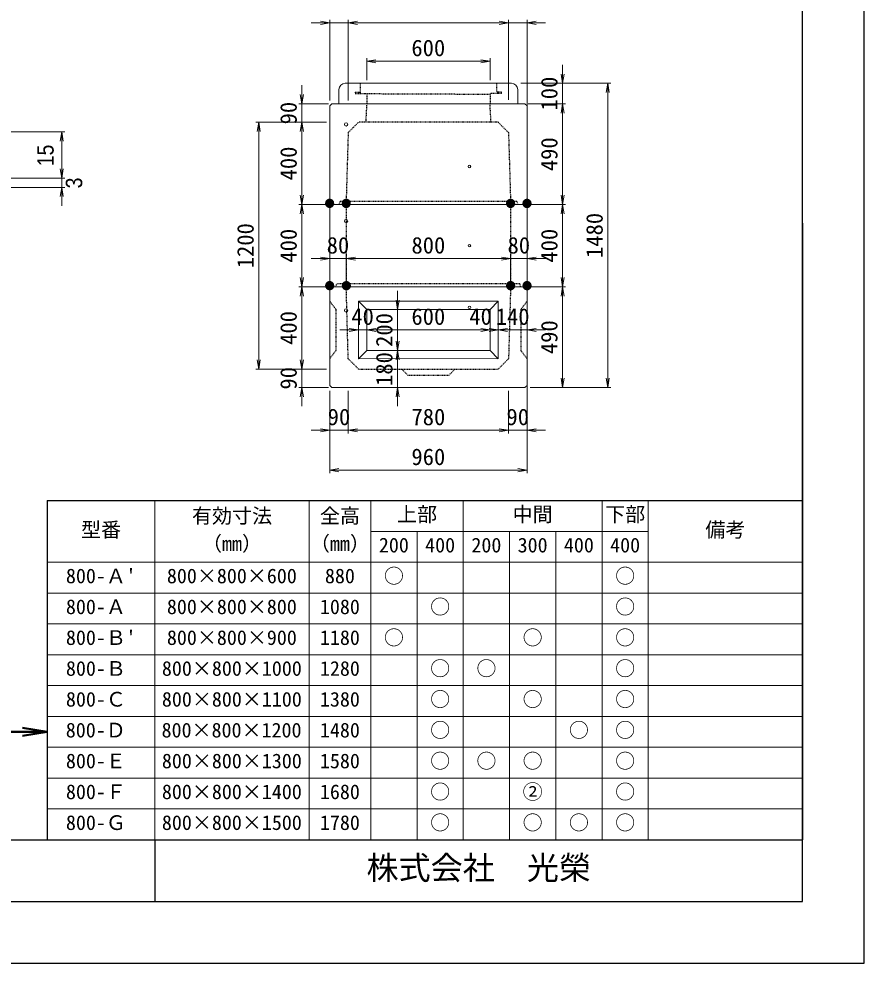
# Model space of a CAD drawing. Units: millimetres, scale not verified. Extents: x -210 to 210, y -148 to 148.
# Drawn here: x 72.9 to 210, y -148.5 to 4.6 of the extents above; entities that cross this region are included whole.
import ezdxf
from ezdxf.enums import TextEntityAlignment as Align

# ---------------------------------------------------------------- set-up
doc = ezdxf.new("R2010")
doc.units = ezdxf.units.MM
doc.linetypes.add('USER2', pattern=[4.7625, 3.175, -1.5875])
doc.layers.add('0-0', color=7, linetype='Continuous')
for name, color, linetype, lineweight in [('0-1_0', 9, 'Continuous', 25), ('0-2_dims', 2, 'Continuous', 13), ('0-3_pen1実線', 4, 'Continuous', 13), ('0-4_pen2実線', 3, 'Continuous', 13), ('0-5_pen3実線', 7, 'Continuous', 18), ('0-6_pen4実線', 6, 'Continuous', 25), ('0-8_pen2破線', 3, 'USER2', 25), ('0-B_draw', 7, 'Continuous', 13)]:
    doc.layers.add(name, color=color, linetype=linetype, lineweight=lineweight)
doc.styles.add('ＭＳ ゴシック', font='')
doc.styles.add('ＭＳ Ｐゴシック', font='')
doc.styles.get('ＭＳ ゴシック').set_extended_font_data('MS Gothic')
doc.styles.get('ＭＳ Ｐゴシック').set_extended_font_data('MS PGothic')

# ---------------------------------------------------------------- blocks, each defined once
blk = doc.blocks.new('部分図 1')
at = {"layer": '0-1_0'}
blk.add_lwpolyline([(0, 0), (12600, 0), (12600, 8910), (0, 8910)], close=True, dxfattribs=at)
at = {"layer": '0-2_dims', "lineweight": 18}
for p, q in [((10000, 4574), (9910, 4574)), ((10000, 4195.8), (10000, 4589)), ((10000, 4574), (10090.4, 4574)), ((10090.4, 4195.8), (10090.4, 4589)), ((10090.4, 4195.8), (10090.4, 4589)), ((10090.4, 4574), (10180.4, 4574)), ((10090.4, 4574), (10870, 4574)), ((10870, 4574), (10780, 4574)), ((10870, 4200), (10870, 4589)), ((10870, 4200), (10870, 4589)), ((10870, 4574), (10960, 4574)), ((10960, 4142), (10960, 4589)), ((10960, 4574), (11050, 4574)), ((10180, 4295), (10180, 4402)), ((10180, 4387), (10780, 4387)), ((10780, 4295), (10780, 4402)), ((11133, 4280), (11133, 4370)), ((10930, 4280), (11148, 4280)), ((10945, 4280), (11368, 4280)), ((11133, 4280), (11133, 4180)), ((11353, 4280), (11353, 2800)), ((9864.56, 4180), (9864.56, 4270)), ((9995, 4180), (9849.56, 4180)), ((9864.56, 4180), (9864.56, 4090)), ((10965, 4180), (11148, 4180)), ((10965, 4180), (11148, 4180)), ((11133, 4180), (11133, 4090)), ((11133, 4180), (11133, 3690)), ((9970, 4090), (9640, 4090)), ((9655, 4090), (9655, 2890)), ((9985, 4090), (9849.56, 4090)), ((9985, 4090), (9849.56, 4090)), ((9864.56, 4090), (9864.56, 4000)), ((9864.56, 4090), (9864.56, 3690)), ((9985, 3690), (9849.56, 3690)), ((9985, 3690), (9849.56, 3690)), ((9864.56, 3690), (9864.56, 3290)), ((10975, 3690), (11148, 3690)), ((10975, 3690), (11148, 3690)), ((11133, 3690), (11133, 3290)), ((10000.2, 3427), (9910.2, 3427)), ((10000.2, 3289.9), (10000.2, 3442)), ((10000.2, 3427), (10080.61, 3427)), ((10080.61, 3305), (10080.61, 3442)), ((10080.61, 3305), (10080.61, 3442)), ((10080.61, 3427), (10170.61, 3427)), ((10080.61, 3427), (10880.2, 3427)), ((10880.2, 3427), (10790.2, 3427)), ((10880.2, 3305), (10880.2, 3442)), ((10880.2, 3305), (10880.2, 3442)), ((10880.2, 3427), (10960.2, 3427)), ((10960.2, 3290), (10960.2, 3442)), ((10960.2, 3427), (11050.2, 3427)), ((9985, 3290), (9849.56, 3290)), ((9985, 3290), (9849.56, 3290)), ((9864.56, 3290), (9864.56, 2890)), ((10330.2, 3180), (10330.2, 3270)), ((10975, 3290), (11148, 3290)), ((10975, 3290), (11148, 3290)), ((11133, 3290), (11133, 2800)), ((10330.2, 3180), (10345.2, 3180)), ((10330.2, 2980), (10330.2, 3180)), ((10140.2, 3080), (10050.2, 3080)), ((10140.2, 3080), (10140.2, 3065)), ((10140.2, 3080), (10180.2, 3080)), ((10180.2, 3080), (10180.2, 3065)), ((10180.2, 3080), (10270.2, 3080)), ((10180.2, 3080), (10180.2, 3065)), ((10180.2, 3080), (10780.2, 3080)), ((10780.2, 3080), (10690.2, 3080)), ((10820.2, 3080), (10730.2, 3080)), ((10780.2, 3080), (10780.2, 3065)), ((10780.2, 3080), (10780.2, 3065)), ((10780.2, 3080), (10820.2, 3080)), ((10820.2, 3080), (10820.2, 3065)), ((10820.2, 3080), (10910.2, 3080)), ((10820.2, 3080), (10820.2, 3065)), ((10820.2, 3080), (10960.2, 3080)), ((10960.2, 3080), (10960.2, 3065)), ((10960.2, 3080), (11050.2, 3080)), ((10330.2, 2980), (10330.2, 3070)), ((9864.56, 2890), (9864.56, 2980)), ((10330.2, 2980), (10345.2, 2980)), ((10330.2, 2800), (10330.2, 2980)), ((10330.2, 2980), (10345.2, 2980)), ((10330.2, 2980), (10330.2, 2890)), ((9970, 2890), (9640, 2890)), ((9985, 2890), (9849.56, 2890)), ((9985, 2890), (9849.56, 2890)), ((9864.56, 2890), (9864.56, 2800)), ((10960.2, 2818), (10960.2, 2577)), ((9995, 2800), (9849.56, 2800)), ((9864.56, 2800), (9864.56, 2710)), ((10000.2, 2784.5), (10000.2, 2577)), ((10090.6, 2784.5), (10090.6, 2577)), ((10090.6, 2784.5), (10090.6, 2577)), ((10280.2, 2800), (10345.2, 2800)), ((10330.2, 2800), (10330.2, 2710)), ((10870.2, 2784.5), (10870.2, 2577)), ((10870.2, 2784.5), (10870.2, 2577)), ((10975, 2800), (11148, 2800)), ((10990, 2800), (11368, 2800)), ((10000.2, 2717.62), (10000.2, 2383)), ((10960.2, 2732), (10960.2, 2383)), ((10000.2, 2592), (9910.2, 2592)), ((10000.2, 2592), (10090.6, 2592)), ((10090.6, 2592), (10180.6, 2592)), ((10090.6, 2592), (10870.2, 2592)), ((10870.2, 2592), (10780.2, 2592)), ((10870.2, 2592), (10960.2, 2592)), ((10960.2, 2592), (11050.2, 2592)), ((10000.2, 2398), (10960.2, 2398))]:
    blk.add_line(p, q, dxfattribs=at)
at = {"layer": '0-2_dims'}
for p, q in [((8336.08, 4043.69), (8711.18, 4043.69)), ((8696.18, 4043.69), (8696.18, 3818.69)), ((8696.18, 3818.69), (8696.18, 3908.69)), ((8336.08, 3818.69), (8711.18, 3818.69)), ((8336.08, 3818.69), (8711.18, 3818.69)), ((8696.18, 3818.69), (8696.18, 3773.69)), ((8336.08, 3773.69), (8711.18, 3773.69)), ((8696.18, 3773.69), (8696.18, 3683.69))]:
    blk.add_line(p, q, dxfattribs=at)
at = {"layer": '0-2_dims', "lineweight": 50}
blk.add_line((8625, 1125), (8390, 1125), dxfattribs=at)
at = {"layer": '0-2_dims', "lineweight": 18}
for points in [[(9955, 4566.5), (10000, 4574), (9955, 4581.5)], [(10135.4, 4581.5), (10090.4, 4574), (10135.4, 4566.5)], [(10135.4, 4581.5), (10090.4, 4574), (10135.4, 4566.5)], [(10825, 4566.5), (10870, 4574), (10825, 4581.5)], [(10825, 4566.5), (10870, 4574), (10825, 4581.5)], [(11005, 4581.5), (10960, 4574), (11005, 4566.5)], [(10225, 4394.5), (10180, 4387), (10225, 4379.5)], [(10735, 4379.5), (10780, 4387), (10735, 4394.5)], [(11125.5, 4325), (11133, 4280), (11140.5, 4325)], [(11360.5, 4235), (11353, 4280), (11345.5, 4235)], [(9857.06, 4225), (9864.56, 4180), (9872.06, 4225)], [(11140.5, 4135), (11133, 4180), (11125.5, 4135)], [(11140.5, 4135), (11133, 4180), (11125.5, 4135)], [(9662.5, 4045), (9655, 4090), (9647.5, 4045)], [(9872.06, 4045), (9864.56, 4090), (9857.06, 4045)], [(9872.06, 4045), (9864.56, 4090), (9857.06, 4045)], [(9857.06, 3735), (9864.56, 3690), (9872.06, 3735)], [(11125.5, 3735), (11133, 3690), (11140.5, 3735)], [(9872.06, 3645), (9864.56, 3690), (9857.06, 3645)], [(11140.5, 3645), (11133, 3690), (11125.5, 3645)], [(9955.2, 3419.5), (10000.2, 3427), (9955.2, 3434.5)], [(10125.61, 3434.5), (10080.61, 3427), (10125.61, 3419.5)], [(10125.61, 3434.5), (10080.61, 3427), (10125.61, 3419.5)], [(10835.2, 3419.5), (10880.2, 3427), (10835.2, 3434.5)], [(10835.2, 3419.5), (10880.2, 3427), (10835.2, 3434.5)], [(11005.2, 3434.5), (10960.2, 3427), (11005.2, 3419.5)], [(9857.06, 3335), (9864.56, 3290), (9872.06, 3335)], [(11125.5, 3335), (11133, 3290), (11140.5, 3335)], [(9872.06, 3245), (9864.56, 3290), (9857.06, 3245)], [(11140.5, 3245), (11133, 3290), (11125.5, 3245)], [(10322.7, 3225), (10330.2, 3180), (10337.7, 3225)], [(10095.2, 3072.5), (10140.2, 3080), (10095.2, 3087.5)], [(10225.2, 3087.5), (10180.2, 3080), (10225.2, 3072.5)], [(10225.2, 3087.5), (10180.2, 3080), (10225.2, 3072.5)], [(10735.2, 3072.5), (10780.2, 3080), (10735.2, 3087.5)], [(10735.2, 3072.5), (10780.2, 3080), (10735.2, 3087.5)], [(10775.2, 3072.5), (10820.2, 3080), (10775.2, 3087.5)], [(10865.2, 3087.5), (10820.2, 3080), (10865.2, 3072.5)], [(11005.2, 3087.5), (10960.2, 3080), (11005.2, 3072.5)], [(10322.7, 3025), (10330.2, 2980), (10337.7, 3025)], [(10337.7, 2935), (10330.2, 2980), (10322.7, 2935)], [(9647.5, 2935), (9655, 2890), (9662.5, 2935)], [(9857.06, 2935), (9864.56, 2890), (9872.06, 2935)], [(9857.06, 2935), (9864.56, 2890), (9872.06, 2935)], [(11125.5, 2845), (11133, 2800), (11140.5, 2845)], [(11345.5, 2845), (11353, 2800), (11360.5, 2845)], [(9872.06, 2755), (9864.56, 2800), (9857.06, 2755)], [(10337.7, 2755), (10330.2, 2800), (10322.7, 2755)], [(9955.2, 2584.5), (10000.2, 2592), (9955.2, 2599.5)], [(10135.6, 2599.5), (10090.6, 2592), (10135.6, 2584.5)], [(10135.6, 2599.5), (10090.6, 2592), (10135.6, 2584.5)], [(10825.2, 2584.5), (10870.2, 2592), (10825.2, 2599.5)], [(10825.2, 2584.5), (10870.2, 2592), (10825.2, 2599.5)], [(11005.2, 2599.5), (10960.2, 2592), (11005.2, 2584.5)], [(10045.2, 2405.5), (10000.2, 2398), (10045.2, 2390.5)], [(10915.2, 2390.5), (10960.2, 2398), (10915.2, 2405.5)]]:
    blk.add_lwpolyline(points, dxfattribs=at)
at = {"layer": '0-2_dims'}
for points in [[(8703.68, 3998.69), (8696.18, 4043.69), (8688.68, 3998.69)], [(8688.68, 3863.69), (8696.18, 3818.69), (8703.68, 3863.69)], [(8688.68, 3863.69), (8696.18, 3818.69), (8703.68, 3863.69)], [(8703.68, 3728.69), (8696.18, 3773.69), (8688.68, 3728.69)]]:
    blk.add_lwpolyline(points, dxfattribs=at)
at = {"layer": '0-2_dims', "lineweight": 50}
blk.add_lwpolyline([(8505, 1105), (8625, 1125), (8505, 1145)], dxfattribs=at)
at = {"layer": '0-3_pen1実線'}
blk.add_line((10780, 4227.02), (10782.98, 4230), dxfattribs=at)
at = {"layer": '0-4_pen2実線'}
blk.add_line((10836, 4236), (10836, 4230), dxfattribs=at)
for centre, radius in [((10080, 4080), 8), ((10680, 3875), 6), ((10080, 3610), 8), ((10680, 3490), 6), ((10080.2, 3175), 8), ((10680.2, 3190), 6)]:
    blk.add_circle(centre, radius, dxfattribs=at)
at = {"layer": '0-5_pen3実線'}
for p, q in [((10075, 4280), (10885, 4280)), ((10045, 4250), (10045, 4180)), ((10915, 4250), (10915, 4180)), ((10950, 4180), (10010, 4180)), ((10960, 4170), (10950, 4180)), ((10960, 3690), (10960, 4170)), ((10960, 3690), (10000, 3690)), ((10960, 3690), (10960, 3290)), ((10000.2, 3290), (10000.2, 2810)), ((10960.2, 2810), (10960.2, 3290)), ((10480.2, 3220), (10820.2, 3220)), ((10820.2, 3220), (10780.2, 3180)), ((10820.2, 3220), (10820.2, 2940)), ((10480.2, 3180), (10780.2, 3180)), ((10780.2, 3180), (10780.2, 2980)), ((10140.2, 2940), (10818.73, 2941.47)), ((10480.2, 2980), (10780.2, 2980)), ((10780.2, 2980), (10820.2, 2940)), ((10000.2, 2810), (10010.2, 2800)), ((10960.2, 2810), (10950.2, 2800)), ((10010.2, 2800), (10950.2, 2800)), ((9150, 2250), (9150, 600)), ((9900, 2250), (9900, 600)), ((10200, 2250), (10200, 600)), ((10650, 2250), (10650, 600)), ((11325, 2250), (11325, 600)), ((11550, 2250), (11550, 600)), ((10200, 2100), (11550, 2100)), ((10425, 2100), (10425, 600)), ((10875, 2100), (10875, 600)), ((11100, 2100), (11100, 600)), ((8625, 1950), (12300, 1950)), ((8625, 1800), (12300, 1800)), ((8625, 1650), (12300, 1650)), ((8625, 1500), (12300, 1500)), ((8625, 1350), (12300, 1350)), ((8625, 1200), (12300, 1200)), ((8625, 1050), (12300, 1050)), ((8625, 900), (12300, 900)), ((8625, 750), (12300, 750))]:
    blk.add_line(p, q, dxfattribs=at)
blk.add_lwpolyline([(10000, 3690), (10000, 3290), (10960, 3290)], dxfattribs=at)
for centre, start, end in [((10075, 4250), 90, 180), ((10885, 4250), 0, 90)]:
    blk.add_arc(centre, 30, start, end, dxfattribs=at)
at = {"layer": '0-6_pen4実線'}
for p, q in [((12300, 3600), (12300, 2100)), ((8625, 2250), (12300, 2250)), ((8625, 2250), (8625, 600)), ((12300, 2100), (12300, 600)), ((300, 600), (12300, 600)), ((9150, 600), (9150, 300))]:
    blk.add_line(p, q, dxfattribs=at)
blk.add_lwpolyline([(300, 300), (12300, 300), (12300, 8610), (300, 8610)], close=True, dxfattribs=at)
at = {"layer": '0-8_pen2破線'}
for p, q in [((10148, 4280), (10148, 4230)), ((10812, 4280), (10812, 4236)), ((10124, 4236), (10148, 4236)), ((10124, 4236), (10124, 4230)), ((10124, 4230), (10780, 4227.02)), ((10180, 4230), (10180, 4180)), ((10780, 4230), (10780, 4180)), ((10836, 4230), (10780, 4230)), ((10836, 4236), (10812, 4236)), ((10180, 4180), (10175, 4090)), ((10785, 4090), (10780, 4180)), ((10090, 4040), (10140, 4090)), ((10480, 4090), (10140, 4090)), ((10820, 4090), (10480, 4090)), ((10820, 4090), (10870, 4040)), ((10090, 4040), (10080, 3705)), ((10870, 4040), (10880, 3705)), ((10050, 3705), (10045, 3690)), ((10480, 3705), (10050, 3705)), ((10080, 3690), (10080, 3305)), ((10910, 3705), (10480, 3705)), ((10880, 3690), (10880, 3305)), ((10910, 3705), (10915, 3690)), ((10030, 3290), (10035, 3305)), ((10480, 3305), (10035, 3305)), ((10090.2, 2940), (10080.61, 3290)), ((10925, 3305), (10480, 3305)), ((10930, 3290), (10925, 3305)), ((10000.2, 3220), (10030.2, 3180)), ((10960.2, 3220), (10930.2, 3180)), ((10930.2, 3180), (10930.2, 2980)), ((10140.2, 2890), (10090.2, 2940)), ((10930.2, 2980), (10960.2, 2940)), ((10140.2, 2890), (10820.2, 2890)), ((10380.2, 2860), (10350.2, 2890)), ((10380.2, 2860), (10580.2, 2860)), ((10580.2, 2860), (10610.2, 2890))]:
    blk.add_line(p, q, dxfattribs=at)
for points in [[(10880.2, 3290), (10870.2, 2940), (10820.2, 2890)], [(10030.2, 3180), (10030.2, 2980), (10000.2, 2940)]]:
    blk.add_lwpolyline(points, dxfattribs=at)
at = {"layer": '0-B_draw'}
for p, q in [((10000, 4170), (10010, 4180)), ((10000, 4170), (10000, 3690)), ((10140.2, 3220), (10480.2, 3220)), ((10140.2, 3220), (10140.2, 2940)), ((10140.2, 3220), (10180.2, 3180)), ((10180.2, 3180), (10480.2, 3180)), ((10180.2, 3180), (10180.2, 2980)), ((10180.2, 2980), (10140.2, 2940)), ((10180.2, 2980), (10480.2, 2980))]:
    blk.add_line(p, q, dxfattribs=at)
at = {"layer": '0-2_dims', "color": 7, "style": 'ＭＳ ゴシック'}
for s, p in [('600', (10397.5, 4387.5)), ('80', (9985.41, 3427.5)), ('800', (10397.91, 3427.5)), ('80', (10865.2, 3427.5)), ('40', (10105.2, 3080.5)), ('600', (10397.7, 3080.5)), ('40', (10679.2, 3081)), ('140', (10807.7, 3080.5)), ('90', (9990.4, 2592.5)), ('780', (10397.9, 2592.5)), ('90', (10860.2, 2592.5)), ('960', (10397.7, 2398.5))]:
    blk.add_text(s, height=80.65, dxfattribs=at).set_placement(p, align=Align.BOTTOM_LEFT)
for s, p in [('100', (11132.5, 4147.5)), ('90', (9864.06, 4080)), ('490', (11132.5, 3852.5)), ('400', (9864.06, 3807.5)), ('1480', (11352.5, 3430)), ('1200', (9654.5, 3380)), ('400', (9864.06, 3407.5)), ('400', (11132.5, 3407.5)), ('400', (9864.06, 3007.5)), ('200', (10329.7, 2997.5)), ('490', (11132.5, 2962.5)), ('180', (10329.7, 2807.5)), ('90', (9864.06, 2790))]:
    blk.add_text(s, height=80.65, rotation=90, dxfattribs=at).set_placement(p, align=Align.BOTTOM_LEFT)
at = {"layer": '0-2_dims', "color": 7, "style": 'ＭＳ Ｐゴシック', "width": 0.9}
for s, p in [('15', (8681.18, 3876.65)), ('3', (8820.27, 3768.92))]:
    blk.add_text(s, height=79.98, rotation=90, dxfattribs=at).set_placement(p, align=Align.BOTTOM_LEFT)
at = {"layer": '0-2_dims', "color": 1, "style": 'ＭＳ ゴシック'}
for p in [(9974.8, 3665.4), (10055.5, 3665.2), (10855.2, 3665.1), (10934.9, 3665.1), (9975.1, 3265), (10056.2, 3264.9), (10855.1, 3265), (10935.2, 3265)]:
    blk.add_text('●', height=36.66, dxfattribs=at).set_placement(p, align=Align.BOTTOM_LEFT)
at = {"layer": '0-5_pen3実線', "style": 'ＭＳ ゴシック'}
for s, height, p in [('有効寸法', 71.47, (9330.03, 2118.76)), ('全高', 71.47, (9952.52, 2118.76)), ('上部', 71.51, (10327.46, 2126.23)), ('中間', 71.46, (10890.02, 2126.26)), ('下部', 71.52, (11339.95, 2126.23)), ('型番', 71.47, (8790.02, 2051.26)), ('備考', 71.45, (11827.54, 2051.27)), ('（mm）', 71.49, (9378.73, 1983.74)), ('（mm）', 71.49, (9903.73, 1983.74)), ('200', 71.47, (10239.39, 1976.26)), ('400', 71.46, (10464.4, 1976.27)), ('200', 71.47, (10689.39, 1976.26)), ('300', 71.47, (10914.39, 1976.26)), ('400', 71.46, (11139.4, 1976.27)), ('400', 71.46, (11364.4, 1976.27)), ("800-Ａ'", 71.47, (8716.9, 1826.26)), ('800×800×600', 71.48, (9208.14, 1826.25)), ('880', 71.47, (9976.89, 1826.26)), ('○', 71.37, (10263.83, 1826.33)), ('○', 71.37, (11388.83, 1826.33)), ('800-Ａ ', 71.46, (8716.92, 1676.26)), ('800×800×800', 71.48, (9208.14, 1676.25)), ('1080', 71.47, (9952.51, 1676.26)), ('○', 71.37, (10488.83, 1676.33)), ('○', 71.37, (11388.83, 1676.33)), ("800-Ｂ'", 71.47, (8716.9, 1526.26)), ('800×800×900', 71.48, (9208.14, 1526.25)), ('1180', 71.47, (9952.51, 1526.26)), ('○', 71.37, (10263.83, 1526.33)), ('○', 71.37, (10938.83, 1526.33)), ('○', 71.37, (11388.83, 1526.33)), ('○', 71.37, (10488.83, 1376.33)), ('○', 71.37, (10713.83, 1376.33)), ('○', 71.37, (11388.83, 1376.33)), ('800-Ｂ ', 71.46, (8716.92, 1376.26)), ('800×800×1000', 71.48, (9183.76, 1376.25)), ('1280', 71.47, (9952.51, 1376.26)), ('800-Ｃ ', 71.46, (8716.92, 1226.26)), ('800×800×1100', 71.48, (9183.76, 1226.25)), ('1380', 71.47, (9952.51, 1226.26)), ('○', 71.37, (10488.83, 1226.33)), ('○', 71.37, (10938.83, 1226.33)), ('○', 71.37, (11388.83, 1226.33)), ('800-Ｄ ', 71.47, (8716.19, 1076.26)), ('800×800×1200', 71.48, (9182.34, 1076.25)), ('1480', 71.47, (9952.51, 1076.26)), ('○', 71.37, (10488.83, 1076.33)), ('○', 71.37, (11163.83, 1076.33)), ('○', 71.37, (11388.83, 1076.33)), ('800-Ｅ ', 71.47, (8716.9, 926.26)), ('800×800×1300', 71.48, (9183.76, 926.25)), ('1580', 71.47, (9952.51, 926.26)), ('○', 71.37, (10488.83, 926.33)), ('○', 71.37, (10713.83, 926.33)), ('○', 71.37, (10938.83, 926.33)), ('○', 71.37, (11388.83, 926.33)), ('○', 71.37, (10488.83, 776.33)), ('②', 71.47, (10938.76, 776.26)), ('○', 71.37, (11388.83, 776.33)), ('800-Ｆ ', 71.45, (8716.94, 776.27)), ('800×800×1400', 71.48, (9183.76, 776.25)), ('1680', 71.47, (9952.51, 776.26)), ('800-Ｇ ', 71.47, (8716.9, 626.26)), ('800×800×1500', 71.48, (9183.76, 626.25)), ('1780', 71.47, (9952.51, 626.26)), ('○', 71.37, (10488.83, 626.33)), ('○', 71.37, (10938.83, 626.33)), ('○', 71.37, (11163.83, 626.33)), ('○', 71.37, (11388.83, 626.33)), ('株式会社\u3000光榮', 114.4, (10179.07, 372.01))]:
    blk.add_text(s, height=height, dxfattribs=at).set_placement(p, align=Align.BOTTOM_LEFT)

msp = doc.modelspace()

# ---------------------------------------------------------------- block references
at = {"layer": '0-0', "xscale": 0.0333333, "yscale": 0.0333333}
msp.add_blockref('部分図 1', (-210, -148.5), dxfattribs=at)

doc.saveas('drawing.dxf')
